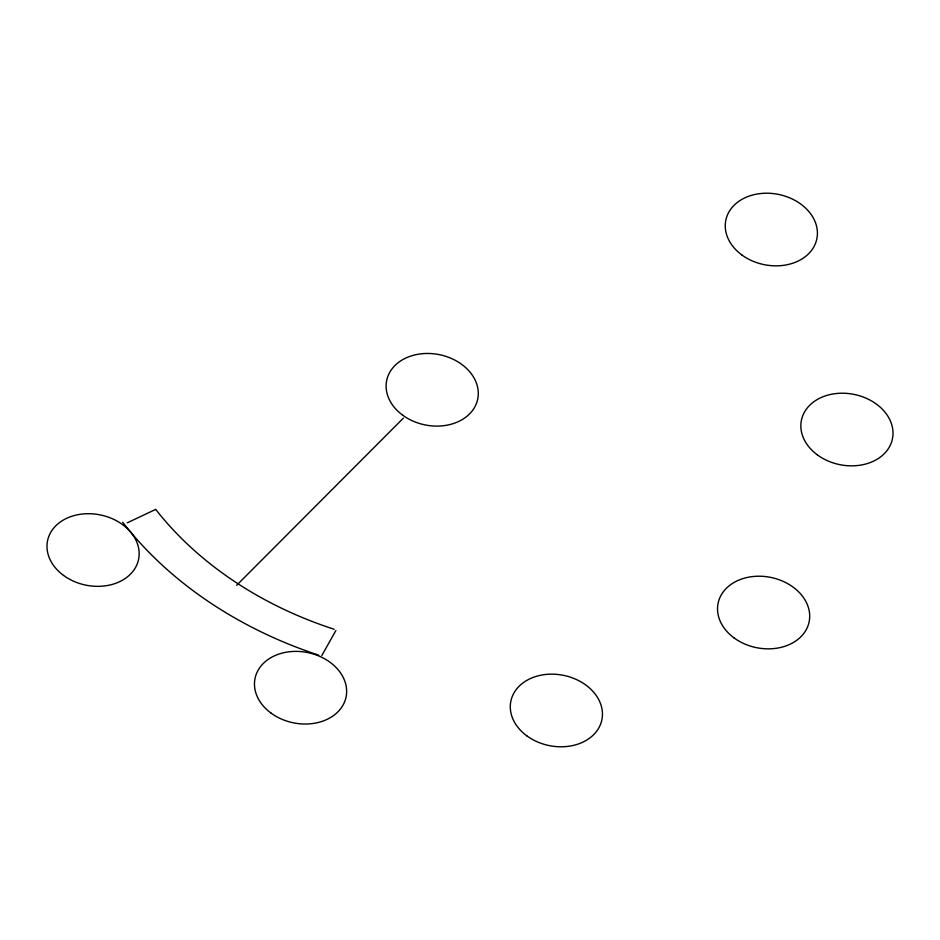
<?xml version="1.0" encoding="UTF-8"?>
<svg xmlns="http://www.w3.org/2000/svg" width="940" height="940" viewBox="0 0 940 940"><rect width="100%" height="100%" fill="white"/><g stroke="black" fill="none" stroke-linecap="round" stroke-linejoin="round"><path stroke-width="1.41" d="M321.821 655.556L335.886 630.493M236.633 585.314L403.366 418.136M127.252 522.828L155.523 509.468M318.695 655.145A367.798 283.81 11.4 0 1 122.647 522.194M334.123 629.236A332.924 256.902 11.4 0 1 155.723 509.421M63.544 575.421A46.459 35.849 11.4 0 0 138.486 559.817A46.459 35.849 11.4 0 0 77.186 514.838A46.459 35.849 11.4 0 0 63.544 575.421M271.026 713.096A46.459 35.849 11.4 0 0 345.967 697.504A46.459 35.849 11.4 0 0 284.667 652.513A46.459 35.849 11.4 0 0 271.026 713.096M526.835 735.856A46.459 35.849 11.4 0 0 601.776 720.263A46.459 35.849 11.4 0 0 540.488 675.284A46.459 35.849 11.4 0 0 526.835 735.856M734.093 637.931A46.459 35.849 11.4 0 0 809.023 622.327A46.459 35.849 11.4 0 0 747.735 577.348A46.459 35.849 11.4 0 0 734.093 637.931M817.412 454.925A46.459 35.849 11.4 0 0 892.342 439.321A46.459 35.849 11.4 0 0 831.054 394.342A46.459 35.849 11.4 0 0 817.412 454.925M741.813 254.928A46.459 35.849 11.4 0 0 816.743 239.324A46.459 35.849 11.4 0 0 755.455 194.345A46.459 35.849 11.4 0 0 741.813 254.928M402.673 415.174A46.459 35.849 11.4 0 0 477.614 399.571A46.459 35.849 11.4 0 0 416.326 354.591A46.459 35.849 11.4 0 0 402.673 415.174"/></g></svg>
